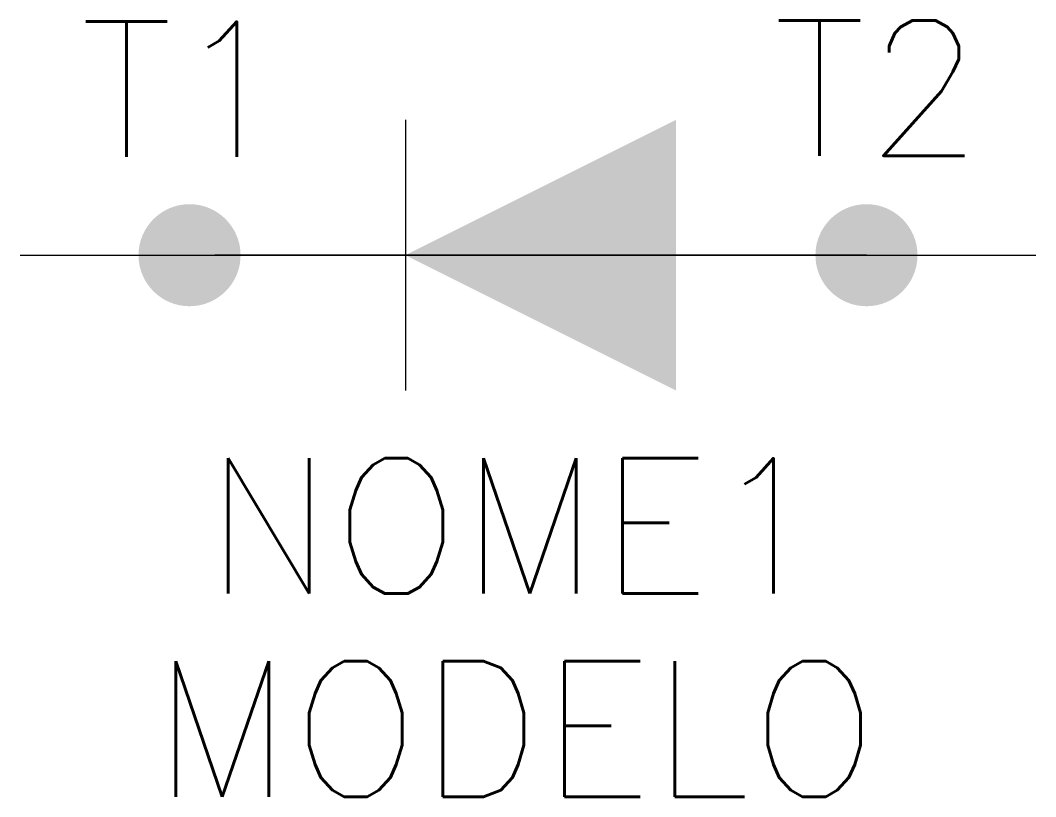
# Model space of a CAD drawing. Extents: x 357.5 to 372.5, y 182 to 193.5.
import ezdxf
from ezdxf.enums import TextEntityAlignment as Align

# ---------------------------------------------------------------- set-up
doc = ezdxf.new("R2010")
doc.units = 0
doc.header["$MEASUREMENT"] = 0
doc.layers.get('0').update_dxf_attribs({"linetype": 'CONTINUOUS'})
doc.styles.add('ROMANS', font='romans')

msp = doc.modelspace()

# ---------------------------------------------------------------- hatches: boundary and pattern name
h = msp.add_hatch(color=256)
edge = h.paths.add_edge_path()
edge.add_arc((360, 190), 0.754, 0, 360)
edge = h.paths.add_edge_path()
edge.add_arc((370, 190), 0.754, 0, 360)
h.paths.add_polyline_path([(367.187, 188), (363.188, 190), (367.187, 192)])

# ---------------------------------------------------------------- linework, layer by layer
for p, q in [((363.188, 192), (363.188, 188)), ((357.5, 190), (372.5, 190)), ((370, 190), (360.375, 190))]:
    msp.add_line(p, q)

# ---------------------------------------------------------------- texts
at = {"lineweight": -3, "style": 'ROMANS'}
for tag, p in [('T1', (359.925, 190.852)), ('T2', (370.164, 190.87))]:
    msp.add_attdef(tag, text='', height=2, dxfattribs=at).set_placement(p, align=Align.BOTTOM_CENTER)
for tag, p in [('NOME1', (364.812, 186)), ('MODELO', (364.812, 183))]:
    msp.add_attdef(tag, text='', height=2, dxfattribs=at).set_placement(p, align=Align.MIDDLE_CENTER)

doc.saveas('drawing.dxf')
